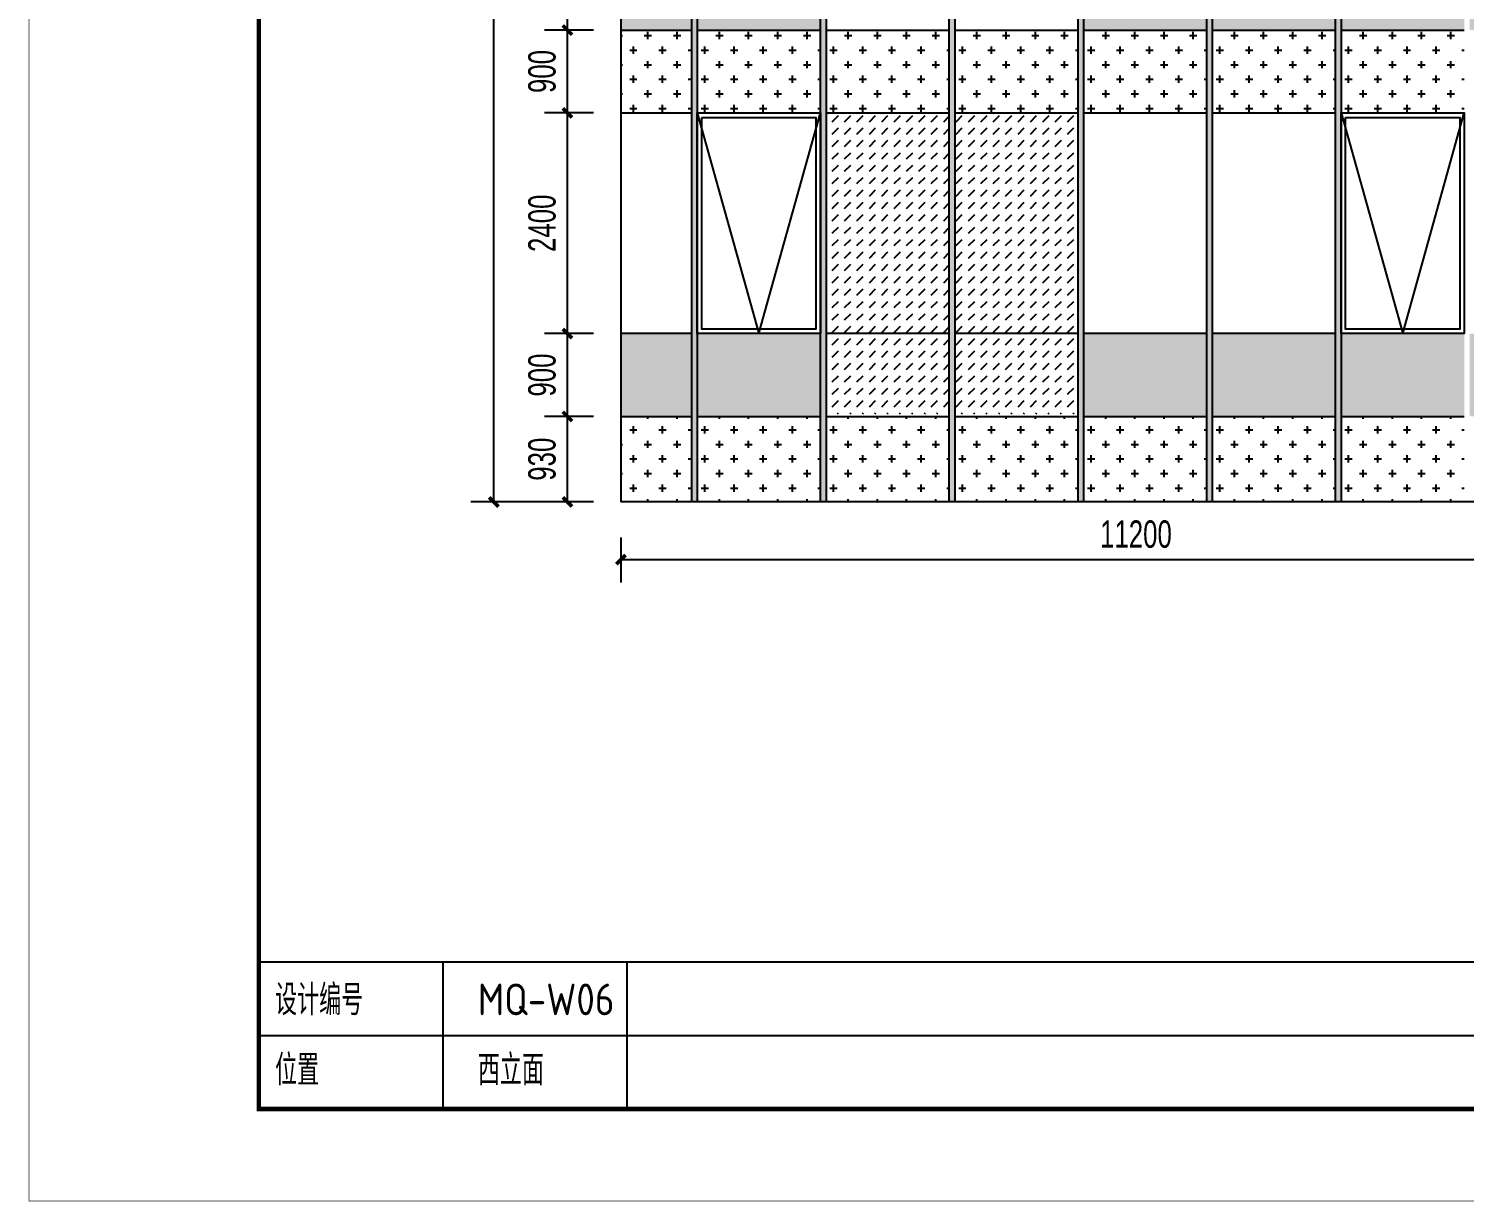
# Model space of a CAD drawing. Extents: x -3 to 440502, y -49243 to 59402.
# Drawn here: x 267297 to 282907, y -2 to 12745 of the extents above; entities that cross this region are included whole.
import ezdxf

# ---------------------------------------------------------------- set-up
doc = ezdxf.new("R2010")
doc.units = 0
doc.header["$LTSCALE"] = 1000
doc.header["$MEASUREMENT"] = 0
doc.linetypes.add('ACAD_ISO05W100', pattern=[34, 24, -3, 0.5, -3, 0.5, -3])
for name, color, linetype in [('01-标注_尺寸', 124, 'Continuous'), ('02-TEXT_标注', 130, 'Continuous'), ('05-填充_156', 156, 'Continuous'), ('05-填充_18', 18, 'Continuous'), ('05-填充_天正', 26, 'Continuous'), ('A-0-图名图例', 2, 'Continuous'), ('A-C_窗', 140, 'Continuous'), ('D_铝板', 181, 'Continuous'), ('E-立面', 255, 'Continuous')]:
    doc.layers.add(name, color=color, linetype=linetype)
doc.styles.add('_TCH_DIM_T3', font='ros.shx', dxfattribs={"width": 0.705882, "bigfont": 'jd.shx'})
doc.styles.get("Standard").update_dxf_attribs({"font": 'gbenor.shx', "bigfont": 'gbcbig.shx'})
doc.dimstyles.new('_TCH_ARCH&&100', dxfattribs={"dimtxt": 297.5, "dimasz": 100, "dimexe": 250, "dimexo": 300, "dimgap": 126.25, "dimtad": 1, "dimdec": 0, "dimzin": 0, "dimdsep": 46, "dimtxsty": '_TCH_DIM_T3', "dimblk": 'ARCHTICK', "dimcen": 0.09, "dimclrt": 7, "dimazin": 2, "dimtfac": 1, "dimtdec": 0, "dimtix": 1, "dimtmove": 2, "dimatfit": 3, "dimfxl": 0, "dimtolj": 1, "dimtzin": 0, "dimarcsym": 0})
pattern_1 = [(360, (259544.6, -190052.35), (158.75, 158.75), [79.375, -238.125]), (90, (259584.28, -190092.04), (-158.75, 158.75), [79.375, -238.125])]
pattern_2 = [(360, (260004.6, -190052.35), (158.75, 158.75), [79.375, -238.125]), (90, (260044.28, -190092.04), (-158.75, 158.75), [79.375, -238.125])]
pattern_3 = [(45, (260004.595, -190052.35), (4e-14, 134.70384), [95.25, -95.25])]

# ---------------------------------------------------------------- blocks, each defined once
blk = doc.blocks.new('图框-A1')
for points, const_width in [([(0, 0), (841, 0), (841, 594), (0, 594)], 0.05), ([(766, 584), (25, 584), (25, 10), (766, 10)], 0.5)]:
    blk.add_lwpolyline(points, close=True, dxfattribs=dict(const_width=const_width))
blk = doc.blocks.new('A$C2DDF4F07')
at = {"layer": 'A-C_窗'}
for points in [[(0, 2400), (1340, 2400), (1340, 0), (0, 0)], [(50, 2350), (1290, 2350), (1290, 50), (50, 50)]]:
    blk.add_lwpolyline(points, close=True, dxfattribs=at)
blk.add_lwpolyline([(0, 2400), (670, 0), (1340, 2400)], dxfattribs=at)
blk = doc.blocks.new('*U25')
at = {"layer": '05-填充_18'}
h = blk.add_hatch(color=256, dxfattribs=at)
h.dxf.hatch_style = 1
h.paths.add_polyline_path([(60, -15050), (0, -15050), (0, 310), (60, 310)])
blk.add_lwpolyline([(60, -15050), (0, -15050), (0, 310), (60, 310)], close=True)
blk = doc.blocks.new('*U86')
for p, q in [((0, 1600), (28711, 1600)), ((0, 800), (28711, 800)), ((0, 0), (28711, 0))]:
    blk.add_line(p, q)
for points in [[(2000, 1600), (2000, 0)], [(4000, 1600), (4000, 0)]]:
    blk.add_lwpolyline(points)
for s, p in [('设计编号', (176, 1020)), ('位置', (176, 258))]:
    blk.add_text(s, height=332.8).set_placement(p)
blk = doc.blocks.new('_ArchTick')
at = {"color": 0, "linetype": 'ByBlock', "const_width": 0.4}
blk.add_lwpolyline([(-0.5, -0.5), (0.5, 0.5)], dxfattribs=at)
blk = doc.blocks.new('*D725')
at = {"layer": '01-标注_尺寸', "color": 0, "lineweight": -2, "transparency": 16777216}
for p, q in [((273437, 8530), (272905, 8530)), ((273155, 7600), (273155, 8530)), ((273437, 7600), (272905, 7600))]:
    blk.add_line(p, q, dxfattribs=at)
at = {"layer": 'Defpoints', "color": 0, "transparency": 16777216}
for p in [(273155, 8530), (273737, 8530), (273737, 7600)]:
    blk.add_point(p, dxfattribs=at)
at = {"layer": '01-标注_尺寸', "color": 0, "lineweight": -2, "transparency": 16777216, "xscale": 100, "yscale": 100, "zscale": 100}
for p, rotation in [((273155, 8530), 90), ((273155, 7600), 270)]:
    blk.add_blockref('_ArchTick', p, dxfattribs=dict(at, rotation=rotation))
at = {"layer": '01-标注_尺寸', "color": 7, "transparency": 16777216, "insert": (272880, 8065), "char_height": 297.5, "attachment_point": 5, "rotation": 90, "style": '_TCH_DIM_T3'}
blk.add_mtext('\\A1;930', dxfattribs=at)
blk = doc.blocks.new('*D726')
at = {"layer": '01-标注_尺寸', "color": 0, "lineweight": -2, "transparency": 16777216}
for p, q in [((273437, 9430), (272905, 9430)), ((273155, 8530), (273155, 9430)), ((273437, 8530), (272905, 8530))]:
    blk.add_line(p, q, dxfattribs=at)
at = {"layer": 'Defpoints', "color": 0, "transparency": 16777216}
for p in [(273155, 9430), (273737, 9430), (273737, 8530)]:
    blk.add_point(p, dxfattribs=at)
at = {"layer": '01-标注_尺寸', "color": 0, "lineweight": -2, "transparency": 16777216, "xscale": 100, "yscale": 100, "zscale": 100}
for p, rotation in [((273155, 9430), 90), ((273155, 8530), 270)]:
    blk.add_blockref('_ArchTick', p, dxfattribs=dict(at, rotation=rotation))
at = {"layer": '01-标注_尺寸', "color": 7, "transparency": 16777216, "insert": (272880, 8980), "char_height": 297.5, "attachment_point": 5, "rotation": 90, "style": '_TCH_DIM_T3'}
blk.add_mtext('\\A1;900', dxfattribs=at)
blk = doc.blocks.new('*D727')
at = {"layer": '01-标注_尺寸', "color": 0, "lineweight": -2, "transparency": 16777216}
for p, q in [((273437, 11830), (272905, 11830)), ((273155, 9430), (273155, 11830)), ((273437, 9430), (272905, 9430))]:
    blk.add_line(p, q, dxfattribs=at)
at = {"layer": 'Defpoints', "color": 0, "transparency": 16777216}
for p in [(273155, 11830), (273737, 11830), (273737, 9430)]:
    blk.add_point(p, dxfattribs=at)
at = {"layer": '01-标注_尺寸', "color": 0, "lineweight": -2, "transparency": 16777216, "xscale": 100, "yscale": 100, "zscale": 100}
for p, rotation in [((273155, 11830), 90), ((273155, 9430), 270)]:
    blk.add_blockref('_ArchTick', p, dxfattribs=dict(at, rotation=rotation))
at = {"layer": '01-标注_尺寸', "color": 7, "transparency": 16777216, "insert": (272880, 10630), "char_height": 297.5, "attachment_point": 5, "rotation": 90, "style": '_TCH_DIM_T3'}
blk.add_mtext('\\A1;2400', dxfattribs=at)
blk = doc.blocks.new('*D728')
at = {"layer": '01-标注_尺寸', "color": 0, "lineweight": -2, "transparency": 16777216}
for p, q in [((273437, 12730), (272905, 12730)), ((273155, 11830), (273155, 12730)), ((273437, 11830), (272905, 11830))]:
    blk.add_line(p, q, dxfattribs=at)
at = {"layer": 'Defpoints', "color": 0, "transparency": 16777216}
for p in [(273155, 12730), (273737, 12730), (273737, 11830)]:
    blk.add_point(p, dxfattribs=at)
at = {"layer": '01-标注_尺寸', "color": 0, "lineweight": -2, "transparency": 16777216, "xscale": 100, "yscale": 100, "zscale": 100}
for p, rotation in [((273155, 12730), 90), ((273155, 11830), 270)]:
    blk.add_blockref('_ArchTick', p, dxfattribs=dict(at, rotation=rotation))
at = {"layer": '01-标注_尺寸', "color": 7, "transparency": 16777216, "insert": (272880, 12280), "char_height": 297.5, "attachment_point": 5, "rotation": 90, "style": '_TCH_DIM_T3'}
blk.add_mtext('\\A1;900', dxfattribs=at)
blk = doc.blocks.new('*D729')
at = {"layer": '01-标注_尺寸', "color": 0, "lineweight": -2, "transparency": 16777216}
for p, q in [((273437, 13630), (272905, 13630)), ((273155, 12730), (273155, 13630)), ((273437, 12730), (272905, 12730))]:
    blk.add_line(p, q, dxfattribs=at)
at = {"layer": 'Defpoints', "color": 0, "transparency": 16777216}
for p in [(273155, 13630), (273737, 13630), (273737, 12730)]:
    blk.add_point(p, dxfattribs=at)
at = {"layer": '01-标注_尺寸', "color": 0, "lineweight": -2, "transparency": 16777216, "xscale": 100, "yscale": 100, "zscale": 100}
for p, rotation in [((273155, 13630), 90), ((273155, 12730), 270)]:
    blk.add_blockref('_ArchTick', p, dxfattribs=dict(at, rotation=rotation))
at = {"layer": '01-标注_尺寸', "color": 7, "transparency": 16777216, "insert": (272880, 13180), "char_height": 297.5, "attachment_point": 5, "rotation": 90, "style": '_TCH_DIM_T3'}
blk.add_mtext('\\A1;900', dxfattribs=at)
blk = doc.blocks.new('*D737')
at = {"layer": '01-标注_尺寸', "color": 0, "lineweight": -2, "transparency": 16777216}
for p, q in [((273365, 22960), (272105, 22960)), ((272355, 7600), (272355, 22960)), ((273365, 7600), (272105, 7600))]:
    blk.add_line(p, q, dxfattribs=at)
at = {"layer": 'Defpoints', "color": 0, "transparency": 16777216}
for p in [(272355, 22960), (273665, 22960), (273665, 7600)]:
    blk.add_point(p, dxfattribs=at)
at = {"layer": '01-标注_尺寸', "color": 0, "lineweight": -2, "transparency": 16777216, "xscale": 100, "yscale": 100, "zscale": 100}
for p, rotation in [((272355, 22960), 90), ((272355, 7600), 270)]:
    blk.add_blockref('_ArchTick', p, dxfattribs=dict(at, rotation=rotation))
at = {"layer": '01-标注_尺寸', "color": 7, "transparency": 16777216, "insert": (272080, 15280), "char_height": 297.5, "attachment_point": 5, "rotation": 90, "style": '_TCH_DIM_T3'}
blk.add_mtext('\\A1;15360', dxfattribs=at)
blk = doc.blocks.new('*D1075')
at = {"layer": '01-标注_尺寸', "color": 0, "lineweight": -2, "transparency": 16777216}
for p, q in [((273737, 7215), (273737, 6724)), ((284937, 7215), (284937, 6724)), ((273737, 6974), (284937, 6974))]:
    blk.add_line(p, q, dxfattribs=at)
at = {"layer": 'Defpoints', "color": 0, "transparency": 16777216}
for p in [(273737, 7515), (284937, 7515), (284937, 6974)]:
    blk.add_point(p, dxfattribs=at)
at = {"layer": '01-标注_尺寸', "color": 0, "lineweight": -2, "transparency": 16777216, "xscale": 100, "yscale": 100, "zscale": 100, "rotation": 180}
blk.add_blockref('_ArchTick', (273737, 6974), dxfattribs=at)
at = {"layer": '01-标注_尺寸', "color": 0, "lineweight": -2, "transparency": 16777216, "xscale": 100, "yscale": 100, "zscale": 100}
blk.add_blockref('_ArchTick', (284937, 6974), dxfattribs=at)
at = {"layer": '01-标注_尺寸', "color": 7, "transparency": 16777216, "insert": (279337, 7249), "char_height": 297.5, "attachment_point": 5, "style": '_TCH_DIM_T3'}
blk.add_mtext('\\A1;11200', dxfattribs=at)

msp = doc.modelspace()

# ---------------------------------------------------------------- hatches: boundary and pattern name
at = {"layer": '05-填充_156'}
h = msp.add_hatch(dxfattribs=at)
h.set_pattern_fill('CROSS', color=136, scale=100, angle=-90)
h.set_pattern_definition(pattern_1)
h.paths.add_polyline_path([(274507.3, 12730), (273737.3, 12730), (273737.3, 11830), (274507.3, 11830)])
h = msp.add_hatch(dxfattribs=at)
h.set_pattern_fill('CROSS', color=136, scale=100, angle=-90)
h.set_pattern_definition(pattern_2)
h.paths.add_polyline_path([(275907.3, 12730), (274567.3, 12730), (274567.3, 11830), (275907.3, 11830)])
h = msp.add_hatch(dxfattribs=at)
h.set_pattern_fill('CROSS', color=136, scale=100, angle=-90)
h.set_pattern_definition([(360, (261404.6, -190052.35), (158.75, 158.75), [79.375, -238.125]), (90, (261444.28, -190092.04), (-158.75, 158.75), [79.375, -238.125])])
h.paths.add_polyline_path([(277307.3, 12730), (275967.3, 12730), (275967.3, 11830), (277307.3, 11830)])
h = msp.add_hatch(dxfattribs=at)
h.set_pattern_fill('CROSS', color=136, scale=100, angle=-90)
h.set_pattern_definition([(360, (262804.6, -190052.35), (158.75, 158.75), [79.375, -238.125]), (90, (262844.28, -190092.04), (-158.75, 158.75), [79.375, -238.125])])
h.paths.add_polyline_path([(278707.3, 12730), (277367.3, 12730), (277367.3, 11830), (278707.3, 11830)])
h = msp.add_hatch(dxfattribs=at)
h.set_pattern_fill('CROSS', color=136, scale=100, angle=-90)
h.set_pattern_definition([(360, (264204.6, -190052.35), (158.75, 158.75), [79.375, -238.125]), (90, (264244.28, -190092.04), (-158.75, 158.75), [79.375, -238.125])])
h.paths.add_polyline_path([(280107.3, 12730), (278767.3, 12730), (278767.3, 11830), (280107.3, 11830)])
h = msp.add_hatch(dxfattribs=at)
h.set_pattern_fill('CROSS', color=136, scale=100, angle=-90)
h.set_pattern_definition([(360, (265604.6, -190052.35), (158.75, 158.75), [79.375, -238.125]), (90, (265644.28, -190092.04), (-158.75, 158.75), [79.375, -238.125])])
h.paths.add_polyline_path([(281507.3, 12730), (280167.3, 12730), (280167.3, 11830), (281507.3, 11830)])
h = msp.add_hatch(dxfattribs=at)
h.set_pattern_fill('CROSS', color=136, scale=100, angle=-90)
h.set_pattern_definition([(360, (267004.6, -190052.35), (158.75, 158.75), [79.375, -238.125]), (90, (267044.28, -190092.04), (-158.75, 158.75), [79.375, -238.125])])
h.paths.add_polyline_path([(282907.3, 12730), (281567.3, 12730), (281567.3, 11830), (282907.3, 11830)])
h = msp.add_hatch(dxfattribs=at)
h.set_pattern_fill('DASH', color=256, scale=100, angle=-45)
h.set_pattern_definition(pattern_3)
h.paths.add_polyline_path([(277307.3, 11830), (275967.3, 11830), (275967.3, 8560), (277307.3, 8560)])
h = msp.add_hatch(dxfattribs=at)
h.set_pattern_fill('DASH', color=256, scale=100, angle=-45)
h.set_pattern_definition(pattern_3)
h.paths.add_polyline_path([(278707.3, 11830), (277367.3, 11830), (277367.3, 8560), (278707.3, 8560)])
h = msp.add_hatch(dxfattribs=at)
h.set_pattern_fill('CROSS', color=136, scale=100, angle=-90)
h.set_pattern_definition(pattern_1)
h.paths.add_polyline_path([(274507.3, 8530), (273737.3, 8530), (273737.3, 7600), (274507.3, 7600)])
h = msp.add_hatch(dxfattribs=at)
h.set_pattern_fill('CROSS', color=136, scale=100, angle=-90)
h.set_pattern_definition(pattern_2)
h.paths.add_polyline_path([(275907.3, 8530), (274567.3, 8530), (274567.3, 7600), (275907.3, 7600)])
h = msp.add_hatch(dxfattribs=at)
h.set_pattern_fill('CROSS', color=136, scale=100, angle=-90)
h.set_pattern_definition([(360, (261404.6, -190052.35), (158.75, 158.75), [79.375, -238.125]), (90, (261444.28, -190092.04), (-158.75, 158.75), [79.375, -238.125])])
h.paths.add_polyline_path([(277307.3, 8530), (275967.3, 8530), (275967.3, 7600), (277307.3, 7600)])
h = msp.add_hatch(dxfattribs=at)
h.set_pattern_fill('CROSS', color=136, scale=100, angle=-90)
h.set_pattern_definition([(360, (262804.6, -190052.35), (158.75, 158.75), [79.375, -238.125]), (90, (262844.28, -190092.04), (-158.75, 158.75), [79.375, -238.125])])
h.paths.add_polyline_path([(278707.3, 8530), (277367.3, 8530), (277367.3, 7600), (278707.3, 7600)])
h = msp.add_hatch(dxfattribs=at)
h.set_pattern_fill('CROSS', color=136, scale=100, angle=-90)
h.set_pattern_definition([(360, (264204.6, -190052.35), (158.75, 158.75), [79.375, -238.125]), (90, (264244.28, -190092.04), (-158.75, 158.75), [79.375, -238.125])])
h.paths.add_polyline_path([(280107.3, 8530), (278767.3, 8530), (278767.3, 7600), (280107.3, 7600)])
h = msp.add_hatch(dxfattribs=at)
h.set_pattern_fill('CROSS', color=136, scale=100, angle=-90)
h.set_pattern_definition([(360, (265604.6, -190052.35), (158.75, 158.75), [79.375, -238.125]), (90, (265644.28, -190092.04), (-158.75, 158.75), [79.375, -238.125])])
h.paths.add_polyline_path([(281507.3, 8530), (280167.3, 8530), (280167.3, 7600), (281507.3, 7600)])
h = msp.add_hatch(dxfattribs=at)
h.set_pattern_fill('CROSS', color=136, scale=100, angle=-90)
h.set_pattern_definition([(360, (267004.6, -190052.35), (158.75, 158.75), [79.375, -238.125]), (90, (267044.28, -190092.04), (-158.75, 158.75), [79.375, -238.125])])
h.paths.add_polyline_path([(282907.3, 8530), (281567.3, 8530), (281567.3, 7600), (282907.3, 7600)])
at = {"layer": '05-填充_天正'}
h = msp.add_hatch(dxfattribs=at)
h.set_pattern_fill('AR-CONC', color=256, scale=200)
h.set_pattern_definition([(50, (0, 0), (364.36934, -31.87817), [38.1, -419.1]), (355, (0, 0), (-70.48565, 382.1133), [30.48, -335.28]), (100.451, (30.36, -2.66), (293.885, 350.23338), [32.38, -356.18]), (46.1842, (0, 101.6), (542.1581, -84.08466), [57.15, -628.65]), (96.6356, (45.2, 94.6), (474.8085, 494.8511), [48.57, -534.27]), (351.184, (0, 101.6), (474.8092, 494.8502), [45.72, -502.92]), (21, (50.8, 76.2), (303.22976, -204.53104), [38.1, -419.1]), (326, (50.8, 76.2), (123.60406, 368.37593), [30.48, -335.28]), (71.4514, (76.07, 59.16), (426.833, 163.8457), [32.38, -356.18]), (37.5, (0, 0), (6.177207, 169.11008), [0, -331.216, 0, -340.36, 0, -336.55]), (7.5, (0, 0), (133.63933, 200.36115), [0, -194.056, 0, -323.596, 0, -128.27]), (327.5, (-113.28, 0), (271.18119, -11.45749), [0, -127, 0, -396.24, 0, -525.78]), (317.5, (-164.08, 0), (296.25836, 50.85298), [0, -165.1, 0, -263.144, 0, -373.38])])
h.paths.add_polyline_path([(291367.3, 17830), (292137.3, 17830), (292137.3, 16960), (291367.3, 16960)])
h.paths.add_polyline_path([(289967.3, 16960), (291307.3, 16960), (291307.3, 17830), (289967.3, 17830)])
h.paths.add_polyline_path([(288567.3, 16960), (289907.3, 16960), (289907.3, 17830), (288567.3, 17830)])
h.paths.add_polyline_path([(287167.3, 16960), (288507.3, 16960), (288507.3, 17830), (287167.3, 17830)])
h.paths.add_polyline_path([(282967.3, 9430), (284307.3, 9430), (284307.3, 8530), (282967.3, 8530)])
h.paths.add_polyline_path([(281567.3, 8530), (282907.3, 8530), (282907.3, 9430), (281567.3, 9430)])
h.paths.add_polyline_path([(280167.3, 9430), (281507.3, 9430), (281507.3, 8530), (280167.3, 8530)])
h.paths.add_polyline_path([(278767.3, 8530), (280107.3, 8530), (280107.3, 9430), (278767.3, 9430)])
h.paths.add_polyline_path([(274567.3, 9430), (275907.3, 9430), (275907.3, 8530), (274567.3, 8530)])
h.paths.add_polyline_path([(273737.3, 8530), (274507.3, 8530), (274507.3, 9430), (273737.3, 9430)])
h.paths.add_polyline_path([(282967.3, 13630), (284307.3, 13630), (284307.3, 12730), (282967.3, 12730)])
h.paths.add_polyline_path([(281567.3, 12730), (282907.3, 12730), (282907.3, 13630), (281567.3, 13630)])
h.paths.add_polyline_path([(280167.3, 13630), (281507.3, 13630), (281507.3, 12730), (280167.3, 12730)])
h.paths.add_polyline_path([(278767.3, 12730), (280107.3, 12730), (280107.3, 13630), (278767.3, 13630)])
h.paths.add_polyline_path([(274567.3, 13630), (275907.3, 13630), (275907.3, 12730), (274567.3, 12730)])
h.paths.add_polyline_path([(273737.3, 12730), (274507.3, 12730), (274507.3, 13630), (273737.3, 13630)])
h.paths.add_polyline_path([(282967.3, 17830), (284307.3, 17830), (284307.3, 16930), (282967.3, 16930)])
h.paths.add_polyline_path([(281567.3, 16930), (282907.3, 16930), (282907.3, 17830), (281567.3, 17830)])
h.paths.add_polyline_path([(280167.3, 17830), (281507.3, 17830), (281507.3, 16930), (280167.3, 16930)])
h.paths.add_polyline_path([(278767.3, 16930), (280107.3, 16930), (280107.3, 17830), (278767.3, 17830)])
h.paths.add_polyline_path([(274567.3, 17830), (275907.3, 17830), (275907.3, 16930), (274567.3, 16930)])
h.paths.add_polyline_path([(273737.3, 16930), (274507.3, 16930), (274507.3, 17830), (273737.3, 17830)])

# ---------------------------------------------------------------- linework, layer by layer
at = {"layer": 'A-C_窗'}
for points in [[(273737.3, 12730), (274507.3, 12730)], [(274567.3, 12730), (275907.3, 12730)], [(274567.3, 12730), (275907.3, 12730)], [(275967.3, 12730), (277307.3, 12730)], [(277367.3, 12730), (278707.3, 12730)], [(278767.3, 12730), (280107.3, 12730)], [(280167.3, 12730), (281507.3, 12730)], [(281567.3, 12730), (282907.3, 12730)], [(273737.3, 11830), (274507.3, 11830)], [(274567.3, 11830), (275907.3, 11830)], [(274567.3, 11830), (275907.3, 11830)], [(275967.3, 11830), (277307.3, 11830)], [(277367.3, 11830), (278707.3, 11830)], [(278767.3, 11830), (280107.3, 11830)], [(280167.3, 11830), (281507.3, 11830)], [(281567.3, 11830), (282907.3, 11830)], [(274507.3, 9430), (273737.3, 9430)], [(275907.3, 9430), (274567.3, 9430)], [(277307.3, 9430), (275967.3, 9430)], [(278707.3, 9430), (277367.3, 9430)], [(280107.3, 9430), (278767.3, 9430)], [(281507.3, 9430), (280167.3, 9430)], [(273737.3, 8530), (274507.3, 8530)], [(274567.3, 8530), (275907.3, 8530)], [(275967.3, 8530), (277307.3, 8530)], [(277367.3, 8530), (278707.3, 8530)], [(278767.3, 8530), (280107.3, 8530)], [(280167.3, 8530), (281507.3, 8530)], [(281567.3, 8530), (282907.3, 8530)]]:
    msp.add_lwpolyline(points, dxfattribs=at)
at = {"layer": 'E-立面'}
for points in [[(273737.3, 22960), (273737.3, 7600)], [(284937.3, 7600), (273737.3, 7600)]]:
    msp.add_lwpolyline(points, dxfattribs=at)

# ---------------------------------------------------------------- block references
at = {"xscale": 100, "yscale": 100, "zscale": 100}
msp.add_blockref('图框-A1', (267300, 0), dxfattribs=at)
at = {"layer": 'A-0-图名图例'}
msp.add_blockref('*U86', (269800, 1000), dxfattribs=at)
at = {"layer": 'A-C_窗'}
for p in [(274567.3, 9430), (281567.3, 9430)]:
    msp.add_blockref('A$C2DDF4F07', p, dxfattribs=at)
at = {"layer": 'D_铝板'}
for p in [(274507.3, 22650), (275907.3, 22650), (277307.3, 22650), (278707.3, 22650), (280107.3, 22650), (281507.3, 22650)]:
    msp.add_blockref('*U25', p, dxfattribs=at)

# ---------------------------------------------------------------- texts
at = {"layer": '02-TEXT_标注', "linetype": 'ACAD_ISO05W100'}
for s, height, p in [('MQ-W06', 345, (272181, 2020)), ('西立面', 332.77, (272181, 1258.1))]:
    msp.add_text(s, height=height, dxfattribs=at).set_placement(p)

# ---------------------------------------------------------------- dimensions: what is measured, and where the dimension line sits
at = {"layer": '01-标注_尺寸'}
for p1, p2, distance, picture, middle in [((273664.6, 7600), (273664.6, 22960), 1309.1, '*D737', (272080.5, 15280)), ((273737.3, 12730), (273737.3, 13630), 581.8, '*D729', (272880.5, 13180)), ((273737.3, 11830), (273737.3, 12730), 581.8, '*D728', (272880.5, 12280)), ((273737.3, 9430), (273737.3, 11830), 581.8, '*D727', (272880.5, 10630)), ((273737.3, 8530), (273737.3, 9430), 581.8, '*D726', (272880.5, 8980)), ((273737.3, 7600), (273737.3, 8530), 581.8, '*D725', (272880.5, 8065)), ((273737.3, 7515.3), (284937.3, 7515.3), -541.7, '*D1075', (279337.3, 7248.6))]:
    dim = msp.add_aligned_dim(p1=p1, p2=p2, distance=distance, dimstyle='_TCH_ARCH&&100', dxfattribs=at)
    dim.commit()
    dim.dimension.update_dxf_attribs({"geometry": picture, "text_midpoint": middle})

doc.saveas('drawing.dxf')
